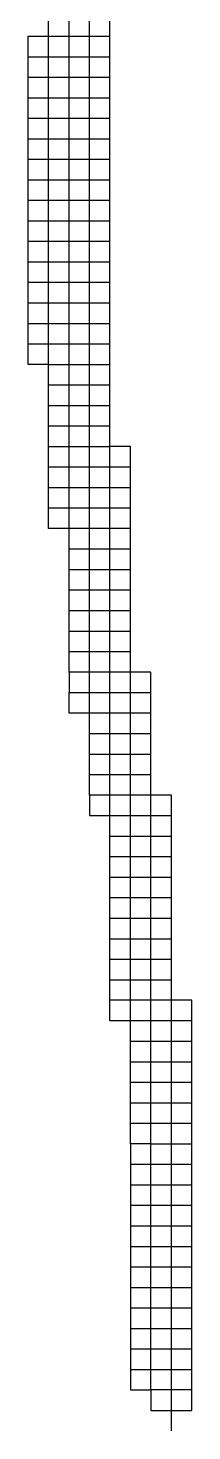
# Model space of a CAD drawing. Extents: x -138012 to 2129925, y -311560 to 0.
# Drawn here: x -133399.8 to -133359.8, y -174515.1 to -174173.1 of the extents above; entities that cross this region are included whole.
import ezdxf

# ---------------------------------------------------------------- set-up
doc = ezdxf.new("R2010")
doc.units = 0
doc.header["$LTSCALE"] = 1000
doc.header["$MEASUREMENT"] = 0
doc.layers.get('0').update_dxf_attribs({"linetype": 'CONTINUOUS'})
doc.layers.add('PUB_TEXT', color=7, linetype='CONTINUOUS')

# ---------------------------------------------------------------- blocks, each defined once
blk = doc.blocks.new('TSH')
at = {"color": 250, "linetype": 'Continuous'}
for points in [[(864170.99, -675707.7), (864170.99, -675702.7), (864170.99, -675697.7), (864170.99, -675692.7), (864170.99, -675687.7), (864170.99, -675682.7), (864170.99, -675677.7), (864170.99, -675672.7), (864170.99, -675667.7), (864170.99, -675662.7), (864170.99, -675657.7), (864170.99, -675652.7), (864170.99, -675647.7), (864170.99, -675642.7), (864170.99, -675637.7), (864170.99, -675632.7), (864170.99, -675627.7), (864170.99, -675622.7), (864170.99, -675617.7), (864170.99, -675612.7), (864170.99, -675607.7), (864170.99, -675602.7), (864170.99, -675597.7), (864170.99, -675592.7), (864170.99, -675587.7), (864170.99, -675582.7), (864170.99, -675577.7), (864170.99, -675572.7), (864170.99, -675567.7), (864170.99, -675562.7), (864170.99, -675557.7), (864170.99, -675552.7), (864170.99, -675547.7)], [(864175.99, -675737.7), (864175.99, -675732.7), (864175.99, -675727.7), (864175.99, -675722.7), (864175.99, -675717.7), (864175.99, -675712.7), (864175.99, -675707.7), (864175.99, -675702.7), (864175.99, -675697.7), (864175.99, -675692.7), (864175.99, -675687.7), (864175.99, -675682.7), (864175.99, -675677.7), (864175.99, -675672.7), (864175.99, -675667.7), (864175.99, -675662.7), (864175.99, -675657.7), (864175.99, -675652.7), (864175.99, -675647.7), (864175.99, -675642.7), (864175.99, -675637.7), (864175.99, -675632.7), (864175.99, -675627.7), (864175.99, -675622.7), (864175.99, -675617.7), (864175.99, -675612.7), (864175.99, -675607.7), (864175.99, -675602.7), (864175.99, -675597.7), (864175.99, -675592.7), (864175.99, -675587.7), (864175.99, -675582.7), (864175.99, -675577.7), (864175.99, -675572.7), (864175.99, -675567.7), (864175.99, -675562.7), (864175.99, -675557.7), (864175.99, -675552.7), (864175.99, -675547.7)], [(864200.99, -675882.7), (864195.99, -675882.7), (864190.99, -675882.7), (864190.99, -675877.7), (864190.99, -675872.7), (864190.99, -675867.7), (864190.99, -675862.7), (864190.99, -675857.7), (864190.99, -675852.7), (864190.99, -675847.7), (864190.99, -675842.7), (864190.99, -675837.7), (864190.99, -675832.7), (864190.99, -675827.7), (864190.99, -675822.7), (864190.99, -675817.7), (864190.99, -675812.7), (864190.99, -675807.7), (864190.99, -675802.7), (864190.99, -675797.7), (864190.99, -675792.7), (864190.99, -675787.7), (864190.99, -675782.7), (864190.99, -675777.7), (864190.99, -675772.7), (864190.99, -675767.7), (864190.99, -675762.7), (864190.99, -675757.7), (864190.99, -675752.7), (864190.99, -675747.7), (864190.99, -675742.7), (864190.99, -675737.7), (864190.99, -675732.7), (864190.99, -675727.7), (864190.99, -675722.7), (864190.99, -675717.7), (864190.99, -675712.7)], [(864190.99, -675822.7), (864195.99, -675822.7), (864200.99, -675822.7)], [(864185.99, -675862.7), (864190.99, -675862.7), (864195.99, -675862.7), (864200.99, -675862.7)], [(864185.99, -675867.7), (864190.99, -675867.7), (864195.99, -675867.7), (864200.99, -675867.7)], [(864185.99, -675872.7), (864190.99, -675872.7), (864195.99, -675872.7), (864200.99, -675872.7)]]:
    blk.add_lwpolyline(points, dxfattribs=at)
at = {"color": 117, "linetype": 'Continuous'}
for points in [[(864180.99, -675782.7), (864180.99, -675777.7), (864180.99, -675772.7), (864180.99, -675767.7), (864180.99, -675762.7), (864180.99, -675757.7), (864180.99, -675752.7), (864180.99, -675747.7), (864180.99, -675742.7), (864180.99, -675737.7), (864180.99, -675732.7), (864180.99, -675727.7), (864180.99, -675722.7), (864180.99, -675717.7), (864180.99, -675712.7), (864180.99, -675707.7), (864180.99, -675702.7), (864180.99, -675697.7), (864180.99, -675692.7), (864180.99, -675687.7), (864180.99, -675682.7), (864180.99, -675677.7), (864180.99, -675672.7), (864180.99, -675667.7), (864180.99, -675662.7), (864180.99, -675657.7), (864180.99, -675652.7), (864180.99, -675647.7), (864180.99, -675642.7), (864180.99, -675637.7), (864180.99, -675632.7), (864180.99, -675627.7), (864180.99, -675622.7), (864180.99, -675617.7), (864180.99, -675612.7), (864180.99, -675607.7), (864180.99, -675602.7), (864180.99, -675597.7), (864180.99, -675592.7), (864180.99, -675587.7), (864180.99, -675582.7), (864180.99, -675577.7), (864180.99, -675572.7), (864180.99, -675567.7), (864180.99, -675562.7), (864180.99, -675557.7), (864180.99, -675552.7), (864180.99, -675547.7)], [(864170.99, -675682.7), (864175.99, -675682.7), (864180.99, -675682.7), (864185.99, -675682.7)]]:
    blk.add_lwpolyline(points, dxfattribs=at)
at = {"color": 27, "linetype": 'Continuous'}
for points in [[(864165.99, -675662.7), (864165.99, -675657.7), (864165.99, -675652.7), (864165.99, -675647.7), (864165.99, -675642.7), (864165.99, -675637.7), (864165.99, -675632.7), (864165.99, -675627.7), (864165.99, -675622.7), (864165.99, -675617.7), (864165.99, -675612.7), (864165.99, -675607.7), (864165.99, -675602.7), (864165.99, -675597.7), (864165.99, -675592.7), (864165.99, -675587.7), (864165.99, -675582.7), (864165.99, -675577.7), (864165.99, -675572.7), (864165.99, -675567.7), (864165.99, -675562.7), (864165.99, -675557.7), (864165.99, -675552.7), (864165.99, -675547.7)], [(864175.99, -675732.7), (864180.99, -675732.7), (864185.99, -675732.7), (864190.99, -675732.7)], [(864185.99, -675817.7), (864190.99, -675817.7), (864195.99, -675817.7), (864200.99, -675817.7)]]:
    blk.add_lwpolyline(points, dxfattribs=at)
at = {"color": 253, "linetype": 'Continuous'}
blk.add_lwpolyline([(864165.99, -675632.7), (864160.99, -675632.7), (864160.99, -675627.7), (864160.99, -675622.7), (864160.99, -675617.7), (864160.99, -675612.7), (864160.99, -675607.7), (864160.99, -675602.7), (864160.99, -675597.7), (864160.99, -675592.7), (864160.99, -675587.7), (864160.99, -675582.7), (864160.99, -675577.7), (864160.99, -675572.7), (864160.99, -675567.7), (864160.99, -675562.7), (864160.99, -675557.7), (864160.99, -675552.7), (864165.99, -675552.7)], dxfattribs=at)
at = {"color": 167, "linetype": 'Continuous'}
for points in [[(864165.99, -675552.7), (864170.99, -675552.7), (864175.99, -675552.7), (864180.99, -675552.7)], [(864165.99, -675632.7), (864170.99, -675632.7), (864175.99, -675632.7), (864180.99, -675632.7)], [(864165.99, -675637.7), (864170.99, -675637.7), (864175.99, -675637.7), (864180.99, -675637.7)], [(864170.99, -675697.7), (864175.99, -675697.7), (864180.99, -675697.7), (864185.99, -675697.7)], [(864170.99, -675702.7), (864175.99, -675702.7), (864180.99, -675702.7), (864185.99, -675702.7)], [(864175.99, -675727.7), (864180.99, -675727.7), (864185.99, -675727.7), (864190.99, -675727.7)], [(864180.99, -675762.7), (864185.99, -675762.7), (864190.99, -675762.7), (864195.99, -675762.7)], [(864180.99, -675772.7), (864185.99, -675772.7), (864190.99, -675772.7), (864195.99, -675772.7)], [(864180.99, -675777.7), (864185.99, -675777.7), (864190.99, -675777.7), (864195.99, -675777.7)], [(864185.99, -675802.7), (864190.99, -675802.7), (864195.99, -675802.7), (864200.99, -675802.7)], [(864185.99, -675857.7), (864190.99, -675857.7), (864195.99, -675857.7), (864200.99, -675857.7)], [(864185.99, -675877.7), (864190.99, -675877.7), (864195.99, -675877.7), (864200.99, -675877.7)]]:
    blk.add_lwpolyline(points, dxfattribs=at)
at = {"color": 147, "linetype": 'Continuous'}
for points in [[(864160.99, -675557.7), (864165.99, -675557.7), (864170.99, -675557.7), (864175.99, -675557.7), (864180.99, -675557.7)], [(864160.99, -675562.7), (864165.99, -675562.7), (864170.99, -675562.7), (864175.99, -675562.7), (864180.99, -675562.7)], [(864160.99, -675567.7), (864165.99, -675567.7), (864170.99, -675567.7), (864175.99, -675567.7), (864180.99, -675567.7)], [(864160.99, -675572.7), (864165.99, -675572.7), (864170.99, -675572.7), (864175.99, -675572.7), (864180.99, -675572.7)], [(864160.99, -675577.7), (864165.99, -675577.7), (864170.99, -675577.7), (864175.99, -675577.7), (864180.99, -675577.7)], [(864160.99, -675582.7), (864165.99, -675582.7), (864170.99, -675582.7), (864175.99, -675582.7), (864180.99, -675582.7)], [(864160.99, -675587.7), (864165.99, -675587.7), (864170.99, -675587.7), (864175.99, -675587.7), (864180.99, -675587.7)], [(864160.99, -675592.7), (864165.99, -675592.7), (864170.99, -675592.7), (864175.99, -675592.7), (864180.99, -675592.7)], [(864160.99, -675597.7), (864165.99, -675597.7), (864170.99, -675597.7), (864175.99, -675597.7), (864180.99, -675597.7)]]:
    blk.add_lwpolyline(points, dxfattribs=at)
at = {"color": 251, "linetype": 'Continuous'}
for points in [[(864160.99, -675602.7), (864165.99, -675602.7), (864170.99, -675602.7), (864175.99, -675602.7), (864180.99, -675602.7)], [(864160.99, -675607.7), (864165.99, -675607.7), (864170.99, -675607.7), (864175.99, -675607.7), (864180.99, -675607.7)], [(864160.99, -675612.7), (864165.99, -675612.7), (864170.99, -675612.7), (864175.99, -675612.7), (864180.99, -675612.7)], [(864160.99, -675617.7), (864165.99, -675617.7), (864170.99, -675617.7), (864175.99, -675617.7), (864180.99, -675617.7)], [(864160.99, -675622.7), (864165.99, -675622.7), (864170.99, -675622.7), (864175.99, -675622.7), (864180.99, -675622.7)], [(864160.99, -675627.7), (864165.99, -675627.7), (864170.99, -675627.7), (864175.99, -675627.7), (864180.99, -675627.7)], [(864165.99, -675657.7), (864170.99, -675657.7), (864175.99, -675657.7), (864180.99, -675657.7), (864185.99, -675657.7)], [(864165.99, -675667.7), (864170.99, -675667.7), (864175.99, -675667.7), (864180.99, -675667.7), (864185.99, -675667.7)], [(864190.99, -675712.7), (864190.99, -675707.7), (864185.99, -675707.7), (864180.99, -675707.7), (864175.99, -675707.7), (864170.99, -675707.7), (864170.99, -675712.7), (864175.99, -675712.7), (864180.99, -675712.7), (864185.99, -675712.7), (864190.99, -675712.7)], [(864195.99, -675742.7), (864195.99, -675737.7), (864190.99, -675737.7), (864185.99, -675737.7), (864180.99, -675737.7), (864175.99, -675737.7), (864175.99, -675742.7), (864180.99, -675742.7), (864185.99, -675742.7), (864190.99, -675742.7), (864195.99, -675742.7)], [(864190.99, -675822.7), (864185.99, -675822.7), (864185.99, -675827.7), (864185.99, -675832.7), (864185.99, -675837.7), (864185.99, -675842.7), (864185.99, -675847.7), (864185.99, -675852.7), (864185.99, -675857.7), (864185.99, -675862.7), (864185.99, -675867.7), (864185.99, -675872.7), (864185.99, -675877.7), (864185.99, -675882.7), (864190.99, -675882.7), (864190.99, -675887.7), (864195.99, -675887.7), (864200.99, -675887.7), (864200.99, -675882.7), (864200.99, -675877.7), (864200.99, -675872.7), (864200.99, -675867.7), (864200.99, -675862.7), (864200.99, -675857.7), (864200.99, -675852.7), (864200.99, -675847.7), (864200.99, -675842.7), (864200.99, -675837.7), (864200.99, -675832.7), (864200.99, -675827.7), (864200.99, -675822.7), (864200.99, -675817.7), (864200.99, -675812.7), (864200.99, -675807.7), (864200.99, -675802.7), (864200.99, -675797.7), (864200.99, -675792.7), (864195.99, -675792.7), (864190.99, -675792.7), (864185.99, -675792.7), (864180.99, -675792.7), (864180.99, -675787.7), (864180.99, -675782.7), (864185.99, -675782.7), (864190.99, -675782.7), (864195.99, -675782.7)], [(864200.99, -675792.7), (864200.99, -675787.7), (864195.99, -675787.7), (864190.99, -675787.7), (864185.99, -675787.7), (864180.99, -675787.7)]]:
    blk.add_lwpolyline(points, dxfattribs=at)
at = {"color": 187, "linetype": 'Continuous'}
for points in [[(864165.99, -675642.7), (864170.99, -675642.7), (864175.99, -675642.7), (864180.99, -675642.7)], [(864180.99, -675767.7), (864185.99, -675767.7), (864190.99, -675767.7), (864195.99, -675767.7)], [(864185.99, -675837.7), (864190.99, -675837.7), (864195.99, -675837.7), (864200.99, -675837.7)], [(864185.99, -675842.7), (864190.99, -675842.7), (864195.99, -675842.7), (864200.99, -675842.7)], [(864185.99, -675847.7), (864190.99, -675847.7), (864195.99, -675847.7), (864200.99, -675847.7)]]:
    blk.add_lwpolyline(points, dxfattribs=at)
at = {"color": 197, "linetype": 'Continuous'}
for points in [[(864165.99, -675647.7), (864170.99, -675647.7), (864175.99, -675647.7), (864180.99, -675647.7)], [(864185.99, -675822.7), (864185.99, -675817.7), (864185.99, -675812.7), (864185.99, -675807.7), (864185.99, -675802.7), (864185.99, -675797.7), (864185.99, -675792.7), (864185.99, -675787.7), (864185.99, -675782.7), (864185.99, -675777.7), (864185.99, -675772.7), (864185.99, -675767.7), (864185.99, -675762.7), (864185.99, -675757.7), (864185.99, -675752.7), (864185.99, -675747.7), (864185.99, -675742.7), (864185.99, -675737.7), (864185.99, -675732.7), (864185.99, -675727.7), (864185.99, -675722.7), (864185.99, -675717.7), (864185.99, -675712.7), (864185.99, -675707.7), (864185.99, -675702.7), (864185.99, -675697.7), (864185.99, -675692.7), (864185.99, -675687.7), (864185.99, -675682.7), (864185.99, -675677.7), (864185.99, -675672.7), (864180.99, -675672.7), (864175.99, -675672.7), (864170.99, -675672.7), (864165.99, -675672.7), (864165.99, -675667.7), (864165.99, -675662.7), (864170.99, -675662.7), (864175.99, -675662.7), (864180.99, -675662.7), (864185.99, -675662.7)], [(864185.99, -675807.7), (864190.99, -675807.7), (864195.99, -675807.7), (864200.99, -675807.7)]]:
    blk.add_lwpolyline(points, dxfattribs=at)
at = {"color": 37, "linetype": 'Continuous'}
blk.add_lwpolyline([(864165.99, -675652.7), (864170.99, -675652.7), (864175.99, -675652.7), (864180.99, -675652.7)], dxfattribs=at)
at = {"color": 143, "linetype": 'Continuous'}
blk.add_lwpolyline([(864185.99, -675672.7), (864185.99, -675667.7), (864185.99, -675662.7), (864185.99, -675657.7), (864185.99, -675652.7), (864180.99, -675652.7)], dxfattribs=at)
at = {"color": 157, "linetype": 'Continuous'}
for points in [[(864170.99, -675677.7), (864175.99, -675677.7), (864180.99, -675677.7), (864185.99, -675677.7)], [(864175.99, -675722.7), (864180.99, -675722.7), (864185.99, -675722.7), (864190.99, -675722.7)], [(864195.99, -675892.7), (864195.99, -675887.7), (864195.99, -675882.7), (864195.99, -675877.7), (864195.99, -675872.7), (864195.99, -675867.7), (864195.99, -675862.7), (864195.99, -675857.7), (864195.99, -675852.7), (864195.99, -675847.7), (864195.99, -675842.7), (864195.99, -675837.7), (864195.99, -675832.7), (864195.99, -675827.7), (864195.99, -675822.7), (864195.99, -675817.7), (864195.99, -675812.7), (864195.99, -675807.7), (864195.99, -675802.7), (864195.99, -675797.7), (864195.99, -675792.7), (864195.99, -675787.7), (864195.99, -675782.7), (864195.99, -675777.7), (864195.99, -675772.7), (864195.99, -675767.7), (864195.99, -675762.7), (864195.99, -675757.7), (864195.99, -675752.7), (864195.99, -675747.7), (864195.99, -675742.7)], [(864180.99, -675757.7), (864185.99, -675757.7), (864190.99, -675757.7), (864195.99, -675757.7)], [(864185.99, -675797.7), (864190.99, -675797.7), (864195.99, -675797.7), (864200.99, -675797.7)]]:
    blk.add_lwpolyline(points, dxfattribs=at)
at = {"color": 87, "linetype": 'Continuous'}
blk.add_lwpolyline([(864170.99, -675687.7), (864175.99, -675687.7), (864180.99, -675687.7), (864185.99, -675687.7)], dxfattribs=at)
at = {"color": 107, "linetype": 'Continuous'}
blk.add_lwpolyline([(864170.99, -675692.7), (864175.99, -675692.7), (864180.99, -675692.7), (864185.99, -675692.7)], dxfattribs=at)
at = {"color": 252, "linetype": 'Continuous'}
blk.add_lwpolyline([(864190.99, -675717.7), (864185.99, -675717.7), (864180.99, -675717.7), (864175.99, -675717.7), (864170.99, -675717.7), (864170.99, -675712.7)], dxfattribs=at)
at = {"color": 127, "linetype": 'Continuous'}
for points in [[(864180.99, -675747.7), (864185.99, -675747.7), (864190.99, -675747.7), (864195.99, -675747.7)], [(864180.99, -675752.7), (864185.99, -675752.7), (864190.99, -675752.7), (864195.99, -675752.7)]]:
    blk.add_lwpolyline(points, dxfattribs=at)
at = {"color": 247, "linetype": 'Continuous'}
for points in [[(864185.99, -675812.7), (864190.99, -675812.7), (864195.99, -675812.7), (864200.99, -675812.7)], [(864185.99, -675832.7), (864190.99, -675832.7), (864195.99, -675832.7), (864200.99, -675832.7)]]:
    blk.add_lwpolyline(points, dxfattribs=at)
at = {"color": 237, "linetype": 'Continuous'}
blk.add_lwpolyline([(864185.99, -675827.7), (864190.99, -675827.7), (864195.99, -675827.7), (864200.99, -675827.7)], dxfattribs=at)
at = {"color": 177, "linetype": 'Continuous'}
blk.add_lwpolyline([(864185.99, -675852.7), (864190.99, -675852.7), (864195.99, -675852.7), (864200.99, -675852.7)], dxfattribs=at)

msp = doc.modelspace()

# ---------------------------------------------------------------- block references
at = {"layer": 'PUB_TEXT', "linetype": 'ByBlock'}
msp.add_blockref('TSH', (-997560.811, 501377.603), dxfattribs=at)

doc.saveas('drawing.dxf')
